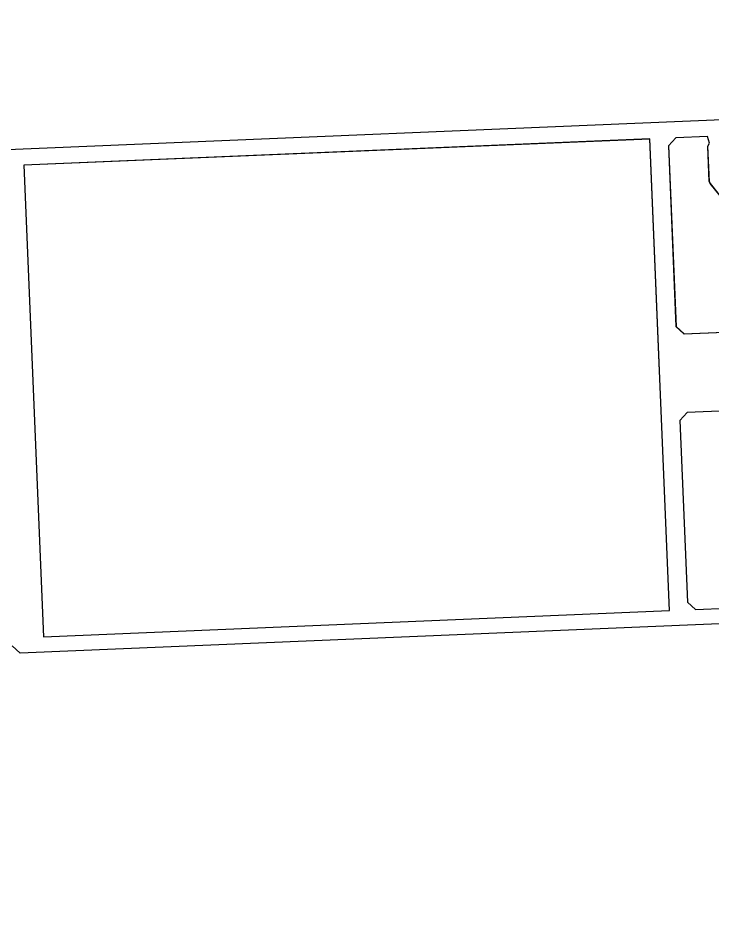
# Model space of a CAD drawing. Header units: millimetres. Extents: x -222892 to 671268, y 0 to 135099.
# Drawn here: x -52834.6 to -52746.5, y 114733.9 to 114848.3 of the extents above; entities that cross this region are included whole.
import ezdxf
from ezdxf import colors
from ezdxf.entities.mleader import LeaderData, LeaderLine
from ezdxf.math import Vec2, Vec3

# ---------------------------------------------------------------- set-up
doc = ezdxf.new("R2010")
doc.units = ezdxf.units.MM
for name, color, linetype in [('_TEXT', 7, 'Continuous'), ('АР_новое окно', 155, 'Continuous'), ('АР_Сущ Несущая стена', 216, 'Continuous')]:
    doc.layers.add(name, color=color, linetype=linetype)
doc.layers.add('АР_Окна', color=4, linetype='Continuous', lineweight=5)
doc.layers.add('АР_Штриховка кирпич', color=250, linetype='Continuous', lineweight=5)
doc.styles.add('ISOCPEUR', font='isocpeur.ttf', dxfattribs={"width": 0.85})

# ---------------------------------------------------------------- blocks, each defined once
blk = doc.blocks.new('стойка витр.')
at = {"lineweight": 0, "ltscale": 100, "transparency": 33554687}
for points in [[(65.93, 59.28), (-26.64, 24.18)], [(-16.24, 17.04), (-15.47, 19.81), (-15.44, 20.08), (-17.04, 24.3), (-17.4, 24.56), (-17.47, 25.44), (-13.71, 26.87), (-12.45, 26.3), (-4.31, 4.82), (-4.87, 3.56), (-32.69, -6.98)], [(-29.14, -16.33), (-1.33, -5.78), (-0.07, -6.35), (8.12, -27.94), (7.55, -29.2), (3.79, -30.63)], [(-3.95, -35.65), (88.62, -0.55), (89.18, 0.71)]]:
    blk.add_lwpolyline(points, dxfattribs=at)
blk.add_lwpolyline([(63.81, 56.26), (85.07, 0.19), (10.63, -28.03), (-10.63, 28.03)], close=True, dxfattribs=at)
blk = doc.blocks.new('A$Cec9b444d')
at = {"layer": 'АР_новое окно', "lineweight": 0, "ltscale": 100, "transparency": 33554687}
for points in [[(6449.22, 2245.09), (6548.13, 2249.23)], [(6541.38, 2238.58), (6539.57, 2240.82), (6539.44, 2241.06), (6539.25, 2245.57), (6539.48, 2245.94), (6539.2, 2246.78), (6535.18, 2246.62), (6534.25, 2245.6), (6535.21, 2222.65), (6536.22, 2221.71), (6565.95, 2222.96)], [(6566.37, 2212.97), (6536.64, 2211.73), (6535.71, 2210.71), (6536.67, 2187.64), (6537.69, 2186.7), (6541.71, 2186.87)], [(6550.81, 2185.3), (6451.89, 2181.16), (6450.88, 2182.09)]]:
    blk.add_lwpolyline(points, dxfattribs=at)
blk.add_lwpolyline([(6452.35, 2243.15), (6454.85, 2183.24), (6534.4, 2186.57), (6531.89, 2246.48)], close=True, dxfattribs=at)
at = {"layer": 'АР_новое окно', "xscale": -1, "rotation": 23.16307739127605}
blk.add_blockref('стойка витр.', (6533.15, 2216.52), dxfattribs=at)
blk = doc.blocks.new('_DotSmall')
at = {"color": 0, "linetype": 'ByBlock', "const_width": 0.5}
blk.add_lwpolyline([(-0.0625, 0, 1), (0.0625, 0, 1)], format="xyb", close=True, dxfattribs=at)

msp = doc.modelspace()

# ---------------------------------------------------------------- hatches: boundary and pattern name
at = {"layer": 'АР_Штриховка кирпич', "ltscale": 100}
h = msp.add_hatch(dxfattribs=at)
h.set_pattern_fill('ANSI32', color=256, scale=20)
edge = h.paths.add_edge_path()
edge.add_line((-52190.76, 115850.68), (-53060.76, 115850.68))
edge.add_arc((-1355495.21, 115349.51), 1302434.55, -0.02204716, 0.02204716, ccw=False)
edge.add_line((-53060.76, 114848.34), (-52576.4, 114848.34))
edge.add_line((-52576.4, 114848.34), (-52576.4, 115210.68))
edge.add_line((-52576.4, 115210.68), (-52190.76, 115210.68))
edge.add_line((-52190.76, 115210.68), (-52190.76, 115850.68))

# ---------------------------------------------------------------- linework, layer by layer
at = {"layer": 'АР_Сущ Несущая стена', "ltscale": 100}
msp.add_arc((-62032.83, 115337.24), 9628.85, 272.270041, 357.08958, dxfattribs=at)

# ---------------------------------------------------------------- block references
at = {"layer": 'АР_Окна', "ltscale": 100}
msp.add_blockref('A$Cec9b444d', (-59286.25, 112586.5), dxfattribs=at)

# ---------------------------------------------------------------- leaders
at = {"layer": '_TEXT'}
ml = msp.add_multileader_mtext('Standard', dxfattribs=at)
ml.set_content('-0,125', color=256, style='ISOCPEUR')
ml.set_leader_properties(color=256, linetype='Continuous', lineweight=-1)
ml.set_arrow_properties(name='DOTSMALL')
ml.build(insert=Vec2(0, 0))
ml.multileader.update_dxf_attribs({"has_dogleg": 0, "has_text_frame": 1, "text_left_attachment_type": 4, "text_right_attachment_type": 4, "dogleg_length": 0, "arrow_head_size": 180})
ctx = ml.context
ctx.base_point, ctx.char_height, ctx.arrow_head_size, ctx.landing_gap_size, ctx.plane_origin = Vec3(-60818.87, 129158.48), 250, 180, 50, Vec3(-62980.08, 128209.73)
ctx.left_attachment, ctx.right_attachment, ctx.text_align_type = 4, 4, 1
notes = []
notes.append((ctx, [(0, (0, 0, 0), (0, 0), (1, 0), 1, [])]))
ctx.mtext.insert, ctx.mtext.width, ctx.mtext.alignment, ctx.mtext.line_spacing_style, ctx.mtext.flow_direction = Vec3(-60402.31, 129491.81), 852.697, 2, 2, 5
ml = msp.add_multileader_mtext('Standard', dxfattribs=at)
ml.set_content('-0,125', color=256, style='ISOCPEUR')
ml.set_leader_properties(color=256, linetype='Continuous', lineweight=-1)
ml.set_arrow_properties(name='DOTSMALL')
ml.build(insert=Vec2(0, 0))
ml.multileader.update_dxf_attribs({"has_dogleg": 0, "has_text_frame": 1, "text_left_attachment_type": 4, "text_right_attachment_type": 4, "dogleg_length": 0, "arrow_head_size": 180})
ctx = ml.context
ctx.base_point, ctx.char_height, ctx.arrow_head_size, ctx.landing_gap_size, ctx.plane_origin = Vec3(-69943.07, 122200.45), 250, 180, 50, Vec3(-72104.28, 121251.7)
ctx.left_attachment, ctx.right_attachment, ctx.text_align_type = 4, 4, 1
notes.append((ctx, [(0, (0, 0, 0), (0, 0), (1, 0), 1, [])]))
ctx.mtext.insert, ctx.mtext.width, ctx.mtext.alignment, ctx.mtext.line_spacing_style, ctx.mtext.flow_direction = Vec3(-69526.51, 122533.78), 852.697, 2, 2, 5
ml = msp.add_multileader_mtext('Standard', dxfattribs=at)
ml.set_content('{\\W0.8;-2,730}', color=256, style='ISOCPEUR')
ml.set_leader_properties(color=256, linetype='Continuous', lineweight=-1)
ml.set_arrow_properties(name='DOTSMALL')
ml.build(insert=Vec2(0, 0))
ml.multileader.update_dxf_attribs({"has_dogleg": 0, "has_text_frame": 1, "text_left_attachment_type": 4, "text_right_attachment_type": 4, "dogleg_length": 0, "arrow_head_size": 180})
ctx = ml.context
ctx.base_point, ctx.char_height, ctx.arrow_head_size, ctx.landing_gap_size, ctx.plane_origin = Vec3(-179853.16, 121809.02, 0), 250, 180, 50, Vec3(-184511.67, 117956.71, 0)
ctx.left_attachment, ctx.right_attachment, ctx.text_align_type = 4, 4, 1
notes.append((ctx, [(0, (0, 0, 0), (0, 0), (1, 0), 1, [])]))
ctx.mtext.insert, ctx.mtext.width, ctx.mtext.defined_height, ctx.mtext.alignment, ctx.mtext.line_spacing_style, ctx.mtext.flow_direction = Vec3(-179438.16, 122142.35, 0), 769.989, 343.89, 2, 2, 5
ml = msp.add_multileader_mtext('Standard', dxfattribs=at)
ml.set_content('{\\W0.8;-2,430}', color=256, style='ISOCPEUR')
ml.set_leader_properties(color=256, linetype='Continuous', lineweight=-1)
ml.set_arrow_properties(name='DOTSMALL')
ml.build(insert=Vec2(0, 0))
ml.multileader.update_dxf_attribs({"has_dogleg": 0, "has_text_frame": 1, "text_left_attachment_type": 4, "text_right_attachment_type": 4, "dogleg_length": 0, "arrow_head_size": 180})
ctx = ml.context
ctx.base_point, ctx.char_height, ctx.arrow_head_size, ctx.landing_gap_size, ctx.plane_origin = Vec3(-166064.09, 120038.58), 250, 180, 50, Vec3(-165011.4, 118383.41)
ctx.left_attachment, ctx.right_attachment, ctx.text_align_type = 4, 4, 1
notes.append((ctx, [(0, (0, 0, 0), (0, 0), (1, 0), 1, [])]))
ctx.mtext.insert, ctx.mtext.width, ctx.mtext.alignment, ctx.mtext.line_spacing_style, ctx.mtext.flow_direction = Vec3(-165639.09, 120371.92), 852.697, 2, 2, 5
ml = msp.add_multileader_mtext('Standard', dxfattribs=at)
ml.set_content('{\\W0.8;-2,430}', color=256, style='ISOCPEUR')
ml.set_leader_properties(color=256, linetype='Continuous', lineweight=-1)
ml.set_arrow_properties(name='DOTSMALL')
ml.build(insert=Vec2(0, 0))
ml.multileader.update_dxf_attribs({"has_dogleg": 0, "has_text_frame": 1, "text_left_attachment_type": 4, "text_right_attachment_type": 4, "dogleg_length": 0, "arrow_head_size": 180})
ctx = ml.context
ctx.base_point, ctx.char_height, ctx.arrow_head_size, ctx.landing_gap_size, ctx.plane_origin = Vec3(-201773.73, 117132.66), 250, 180, 50, Vec3(-200721.04, 115477.48)
ctx.left_attachment, ctx.right_attachment, ctx.text_align_type = 4, 4, 1
notes.append((ctx, [(0, (0, 0, 0), (0, 0), (1, 0), 1, [])]))
ctx.mtext.insert, ctx.mtext.width, ctx.mtext.alignment, ctx.mtext.line_spacing_style, ctx.mtext.flow_direction = Vec3(-201348.73, 117465.99), 852.697, 2, 2, 5
for ctx, leaders in notes:
    for number, flags, end, landing, length, lines in leaders:
        leader = LeaderData()
        leader.index, (leader.has_last_leader_line, leader.has_dogleg_vector, leader.attachment_direction) = number, flags
        leader.last_leader_point, leader.dogleg_vector, leader.dogleg_length = Vec3(end), Vec3(landing), length
        for number, points, colour, breaks in lines:
            line = LeaderLine()
            line.index, line.vertices, line.color, line.breaks = number, Vec3.list(points), colors.encode_raw_color(colour), breaks
            leader.lines.append(line)
        ctx.leaders.append(leader)

doc.saveas('drawing.dxf')
